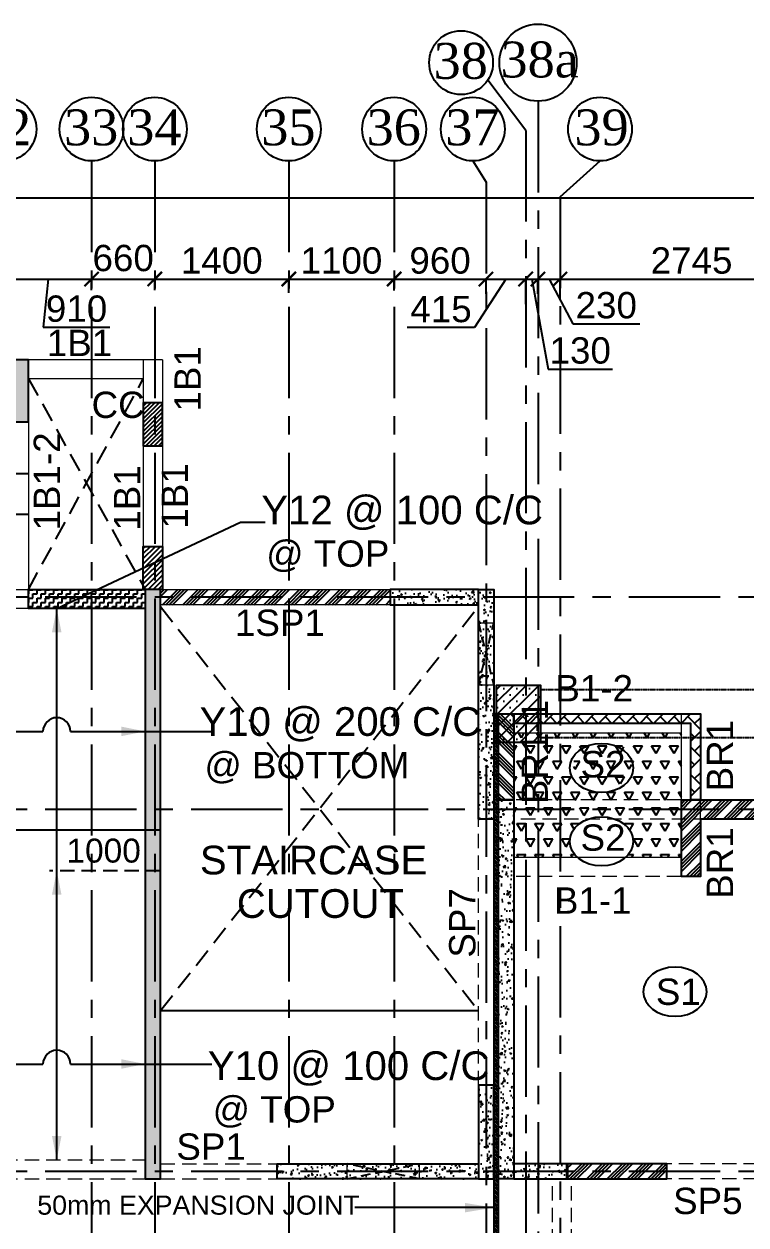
# Model space of a CAD drawing. Header units: inches. Extents: x 278200 to 407749, y -182622 to -96622.
# Drawn here: x 326184 to 333724, y -145534 to -132986 of the extents above; entities that cross this region are included whole.
import ezdxf

# ---------------------------------------------------------------- set-up
doc = ezdxf.new("R2010")
doc.units = ezdxf.units.IN
doc.header["$MEASUREMENT"] = 0
for name, pattern in [('CENTER', [50.8, 31.75, -6.35, 6.35, -6.35]), ('DASHED2', [9.525, 6.35, -3.175]), ('Hidden', [3, 2, -1])]:
    doc.linetypes.add(name, pattern=pattern)
for name, color, linetype in [('1', 8, 'Continuous'), ('160 R.C. WALL HAT', 8, 'Continuous'), ('160 R.C.WALL', 6, 'Continuous'), ('2', 5, 'Continuous'), ('200 R.C. WALL', 8, 'Continuous'), ('200THK R.C WALL HAT', 253, 'Continuous'), ('4', 4, 'Continuous'), ('5', 2, 'Continuous'), ('AR-Column', 40, 'Continuous'), ('AR-Hidden', 251, 'DASHED2'), ('ARROW', 5, 'Continuous'), ('BAL. PARAPET WALL', 4, 'Continuous'), ('BEAM TEXT', 4, 'Continuous'), ('CUTOUT LINE', 2, 'Continuous'), ('DIM', 251, 'Continuous'), ('GIRD CIR', 1, 'Continuous'), ('GIRD TEXT', 4, 'Continuous'), ('GRID', 8, 'CENTER'), ('GRID DIM', 4, 'Continuous'), ('JKEC COL', 6, 'Continuous'), ('JKEC COL HAT', 2, 'Continuous'), ('NON S.WALL HATCH', 8, 'Continuous'), ('NON STRUC R.C.WALL', 6, 'Continuous'), ('NON.STRUC.R.C.WALLS', 1, 'Continuous'), ('PARAPET WALL', 4, 'Continuous'), ('SECOND FLOOR BEAM', 6, 'Continuous'), ('SHEARWALL HATCH', 8, 'Continuous'), ('SLAB ARROW', 5, 'Continuous'), ('SLAB DIS', 32, 'Continuous'), ('SPANRAL BEAM', 3, 'Continuous'), ('SUNKEN', 8, 'Continuous'), ('TEXT-1', 3, 'Continuous')]:
    doc.layers.add(name, color=color, linetype=linetype)
for name, color, linetype, lineweight in [('BEAMS', 3, 'Continuous', 0), ('cutout', 2, 'Continuous', 5), ('SLAB CIR', 1, 'Continuous', 25), ('SLAB REIN', 31, 'Continuous', 0), ('SLAB TXT', 3, 'Continuous', 0), ('text', 4, 'Continuous', 30)]:
    doc.layers.add(name, color=color, linetype=linetype, lineweight=lineweight)
doc.styles.add('T200', font='sanss___.ttf', dxfattribs={"height": 275})
doc.styles.add('T300', font='sanss___.ttf', dxfattribs={"height": 350})
doc.styles.add('T400', font='romantic.ttf')
doc.dimstyles.new('T 300', dxfattribs={"dimtxt": 275, "dimasz": 150, "dimexe": 1, "dimexo": 0, "dimgap": 50, "dimtad": 1, "dimdec": 0, "dimrnd": 5, "dimdsep": 46, "dimtxsty": 'T200', "dimblk": 'ARCHTICK', "dimcen": 2.5, "dimdle": 1, "dimclrd": 5, "dimclre": 253, "dimclrt": 4, "dimadec": 0, "dimazin": 0, "dimtfac": 1, "dimtdec": 0, "dimtmove": 2, "dimatfit": 3, "dimfxl": 0, "dimarcsym": 0})
pattern_1 = [(45, (2626358.34, -262274.72), (-106.066017, 106.066017), []), (45, (2626393.7, -262274.72), (-106.066017, 106.066017), []), (45, (2626429.05, -262274.72), (-106.066017, 106.066017), []), (45, (2626464.41, -262274.72), (-106.066017, 106.066017), [])]
pattern_2 = [(50, (2464819.82, 90702.12), (179.315046, -15.688034), [18.75, -206.25]), (355, (2464819.82, 90702.12), (-34.687833, 188.048033), [15, -165]), (100.451444, (2464834.76, 90700.82), (144.627212, 172.359998), [15.935048, -175.285528]), (46.1842, (2464819.82, 90752.12), (266.810333, -41.37982), [28.125, -309.375]), (96.635635, (2464842.05, 90748.67), (233.665486, 243.52965), [23.902586, -262.92844]), (351.184164, (2464819.82, 90752.12), (233.665486, 243.52965), [22.5, -247.5]), (21, (2464844.82, 90739.62), (149.226763, -100.654723), [18.75, -206.25]), (326, (2464844.82, 90739.62), (60.828833, 181.287511), [15, -165]), (71.451445, (2464857.25, 90731.23), (210.055594, 80.632788), [15.935047, -175.285528]), (37.5, (2464819.816, 90702.12), (3.0399638, 83.2234635), [0, -163, 0, -167.5, 0, -165.625]), (7.5, (2464819.82, 90702.12), (65.7673844, 98.602928), [0, -95.5, 0, -159.25, 0, -63.125]), (327.5, (2464764.066, 90702.12), (133.455609, -5.638718), [0, -62.5, 0, -195, 0, -258.75]), (317.5, (2464739.07, 90702.12), (145.7965423, 25.0262456), [0, -81.25, 0, -129.5, 0, -183.75])]

# ---------------------------------------------------------------- blocks, each defined once
blk = doc.blocks.new('_ARCHTICK')
at = {"color": 0, "linetype": 'ByBlock', "const_width": 0.15}
blk.add_lwpolyline([(-0.5, -0.5), (0.5, 0.5)], dxfattribs=at)
blk = doc.blocks.new('*D681')
at = {"layer": 'Defpoints', "color": 0}
for p in [(366494, -134803), (283426, -135028, 15), (366494, -135028, 15)]:
    blk.add_point(p, dxfattribs=at)
at = {"layer": 'GRID DIM', "color": 5, "lineweight": -2}
blk.add_line((283425, -134803), (366495, -134803), dxfattribs=at)
at = {"layer": 'GRID DIM', "color": 253, "lineweight": -2}
for p, q in [((283426, -135028), (283426, -134802)), ((366494, -135028), (366494, -134802))]:
    blk.add_line(p, q, dxfattribs=at)
at = {"layer": 'GRID DIM', "color": 5, "lineweight": -2, "xscale": 150, "yscale": 150, "zscale": 150, "rotation": 180}
blk.add_blockref('_ARCHTICK', (283426, -134803), dxfattribs=at)
at = {"layer": 'GRID DIM', "color": 5, "lineweight": -2, "xscale": 150, "yscale": 150, "zscale": 150}
blk.add_blockref('_ARCHTICK', (366494, -134803), dxfattribs=at)
at = {"layer": 'GRID DIM', "color": 4, "insert": (324960, -134611), "char_height": 275, "attachment_point": 5, "style": 'T200'}
blk.add_mtext('83070', dxfattribs=at)
blk = doc.blocks.new('*D715')
at = {"layer": 'Defpoints', "color": 0}
for p in [(325979, -135727, 15), (326889, -135651), (326889, -135768, 15)]:
    blk.add_point(p, dxfattribs=at)
at = {"layer": 'GRID DIM', "color": 5, "lineweight": -2}
for p, q in [((325978, -135651), (326890, -135651)), ((326434, -135651), (326384, -136153)), ((326384, -136153), (327081, -136153))]:
    blk.add_line(p, q, dxfattribs=at)
at = {"layer": 'GRID DIM', "color": 253, "lineweight": -2}
for p, q in [((325979, -135727), (325979, -135650)), ((326889, -135768), (326889, -135650))]:
    blk.add_line(p, q, dxfattribs=at)
at = {"layer": 'GRID DIM', "color": 5, "lineweight": -2, "xscale": 150, "yscale": 150, "zscale": 150, "rotation": 180}
blk.add_blockref('_ARCHTICK', (325979, -135651), dxfattribs=at)
at = {"layer": 'GRID DIM', "color": 5, "lineweight": -2, "xscale": 150, "yscale": 150, "zscale": 150}
blk.add_blockref('_ARCHTICK', (326889, -135651), dxfattribs=at)
at = {"layer": 'GRID DIM', "color": 4, "insert": (326732, -135962), "char_height": 275, "attachment_point": 5, "style": 'T200'}
blk.add_mtext('910', dxfattribs=at)
blk = doc.blocks.new('*D716')
at = {"layer": 'Defpoints', "color": 0}
for p in [(326889, -135768, 15), (327549, -135651), (327549, -135768, 15)]:
    blk.add_point(p, dxfattribs=at)
at = {"layer": 'GRID DIM', "color": 5, "lineweight": -2}
blk.add_line((326888, -135651), (327550, -135651), dxfattribs=at)
at = {"layer": 'GRID DIM', "color": 253, "lineweight": -2}
for p, q in [((326889, -135768), (326889, -135650)), ((327549, -135768), (327549, -135650))]:
    blk.add_line(p, q, dxfattribs=at)
at = {"layer": 'GRID DIM', "color": 5, "lineweight": -2, "xscale": 150, "yscale": 150, "zscale": 150, "rotation": 180}
blk.add_blockref('_ARCHTICK', (326889, -135651), dxfattribs=at)
at = {"layer": 'GRID DIM', "color": 5, "lineweight": -2, "xscale": 150, "yscale": 150, "zscale": 150}
blk.add_blockref('_ARCHTICK', (327549, -135651), dxfattribs=at)
at = {"layer": 'GRID DIM', "color": 4, "insert": (327219, -135433), "char_height": 275, "attachment_point": 5, "style": 'T200'}
blk.add_mtext('660', dxfattribs=at)
blk = doc.blocks.new('*D717')
at = {"layer": 'Defpoints', "color": 0}
for p in [(327549, -135768, 15), (328949, -135651), (328949, -135795, 15)]:
    blk.add_point(p, dxfattribs=at)
at = {"layer": 'GRID DIM', "color": 5, "lineweight": -2}
blk.add_line((327548, -135651), (328950, -135651), dxfattribs=at)
at = {"layer": 'GRID DIM', "color": 253, "lineweight": -2}
for p, q in [((327549, -135768), (327549, -135650)), ((328949, -135795), (328949, -135650))]:
    blk.add_line(p, q, dxfattribs=at)
at = {"layer": 'GRID DIM', "color": 5, "lineweight": -2, "xscale": 150, "yscale": 150, "zscale": 150, "rotation": 180}
blk.add_blockref('_ARCHTICK', (327549, -135651), dxfattribs=at)
at = {"layer": 'GRID DIM', "color": 5, "lineweight": -2, "xscale": 150, "yscale": 150, "zscale": 150}
blk.add_blockref('_ARCHTICK', (328949, -135651), dxfattribs=at)
at = {"layer": 'GRID DIM', "color": 4, "insert": (328249, -135459), "char_height": 275, "attachment_point": 5, "style": 'T200'}
blk.add_mtext('1400', dxfattribs=at)
blk = doc.blocks.new('*D718')
at = {"layer": 'Defpoints', "color": 0}
for p in [(330049, -135651), (328949, -135795, 15), (330049, -135771, 15)]:
    blk.add_point(p, dxfattribs=at)
at = {"layer": 'GRID DIM', "color": 5, "lineweight": -2}
blk.add_line((328948, -135651), (330050, -135651), dxfattribs=at)
at = {"layer": 'GRID DIM', "color": 253, "lineweight": -2}
for p, q in [((328949, -135795), (328949, -135650)), ((330049, -135771), (330049, -135650))]:
    blk.add_line(p, q, dxfattribs=at)
at = {"layer": 'GRID DIM', "color": 5, "lineweight": -2, "xscale": 150, "yscale": 150, "zscale": 150, "rotation": 180}
blk.add_blockref('_ARCHTICK', (328949, -135651), dxfattribs=at)
at = {"layer": 'GRID DIM', "color": 5, "lineweight": -2, "xscale": 150, "yscale": 150, "zscale": 150}
blk.add_blockref('_ARCHTICK', (330049, -135651), dxfattribs=at)
at = {"layer": 'GRID DIM', "color": 4, "insert": (329499, -135459), "char_height": 275, "attachment_point": 5, "style": 'T200'}
blk.add_mtext('1100', dxfattribs=at)
blk = doc.blocks.new('*D719')
at = {"layer": 'Defpoints', "color": 0}
for p in [(331009, -135651), (330049, -135771, 15), (331009, -135805, 15)]:
    blk.add_point(p, dxfattribs=at)
at = {"layer": 'GRID DIM', "color": 5, "lineweight": -2}
blk.add_line((330048, -135651), (331010, -135651), dxfattribs=at)
at = {"layer": 'GRID DIM', "color": 253, "lineweight": -2}
for p, q in [((330049, -135771), (330049, -135650)), ((331009, -135805), (331009, -135650))]:
    blk.add_line(p, q, dxfattribs=at)
at = {"layer": 'GRID DIM', "color": 5, "lineweight": -2, "xscale": 150, "yscale": 150, "zscale": 150, "rotation": 180}
blk.add_blockref('_ARCHTICK', (330049, -135651), dxfattribs=at)
at = {"layer": 'GRID DIM', "color": 5, "lineweight": -2, "xscale": 150, "yscale": 150, "zscale": 150}
blk.add_blockref('_ARCHTICK', (331009, -135651), dxfattribs=at)
at = {"layer": 'GRID DIM', "color": 4, "insert": (330529, -135459), "char_height": 275, "attachment_point": 5, "style": 'T200'}
blk.add_mtext('960', dxfattribs=at)
blk = doc.blocks.new('*D720')
at = {"layer": 'Defpoints', "color": 0}
for p in [(331424, -135651), (331009, -135805, 15), (331424, -135914, 15)]:
    blk.add_point(p, dxfattribs=at)
at = {"layer": 'GRID DIM', "color": 5, "lineweight": -2}
for p, q in [((331217, -135651), (330890, -136158)), ((331008, -135651), (331425, -135651)), ((330890, -136158), (330187, -136158))]:
    blk.add_line(p, q, dxfattribs=at)
at = {"layer": 'GRID DIM', "color": 253, "lineweight": -2}
for p, q in [((331009, -135805), (331009, -135650)), ((331424, -135914), (331424, -135650))]:
    blk.add_line(p, q, dxfattribs=at)
at = {"layer": 'GRID DIM', "color": 5, "lineweight": -2, "xscale": 150, "yscale": 150, "zscale": 150, "rotation": 180}
blk.add_blockref('_ARCHTICK', (331009, -135651), dxfattribs=at)
at = {"layer": 'GRID DIM', "color": 5, "lineweight": -2, "xscale": 150, "yscale": 150, "zscale": 150}
blk.add_blockref('_ARCHTICK', (331424, -135651), dxfattribs=at)
at = {"layer": 'GRID DIM', "color": 4, "insert": (330539, -135966), "char_height": 275, "attachment_point": 5, "style": 'T200'}
blk.add_mtext('415', dxfattribs=at)
blk = doc.blocks.new('*D721')
at = {"layer": 'Defpoints', "color": 0}
for p in [(331552, -135651), (331552, -135805, 29), (331424, -135914, 15)]:
    blk.add_point(p, dxfattribs=at)
at = {"layer": 'GRID DIM', "color": 5, "lineweight": -2}
for p, q in [((331423, -135651), (331553, -135651)), ((331488, -135651), (331657, -136591)), ((331657, -136591), (332330, -136591))]:
    blk.add_line(p, q, dxfattribs=at)
at = {"layer": 'GRID DIM', "color": 253, "lineweight": -2}
for p, q in [((331424, -135914), (331424, -135650)), ((331552, -135805), (331552, -135650))]:
    blk.add_line(p, q, dxfattribs=at)
at = {"layer": 'GRID DIM', "color": 5, "lineweight": -2, "xscale": 150, "yscale": 150, "zscale": 150, "rotation": 180}
blk.add_blockref('_ARCHTICK', (331424, -135651), dxfattribs=at)
at = {"layer": 'GRID DIM', "color": 5, "lineweight": -2, "xscale": 150, "yscale": 150, "zscale": 150}
blk.add_blockref('_ARCHTICK', (331552, -135651), dxfattribs=at)
at = {"layer": 'GRID DIM', "color": 4, "insert": (331993, -136399), "char_height": 275, "attachment_point": 5, "style": 'T200'}
blk.add_mtext('130', dxfattribs=at)
blk = doc.blocks.new('*D722')
at = {"layer": 'Defpoints', "color": 0}
for p in [(331782, -135651), (331552, -135805, 29), (331782, -135854, 15)]:
    blk.add_point(p, dxfattribs=at)
at = {"layer": 'GRID DIM', "color": 5, "lineweight": -2}
for p, q in [((331551, -135651), (331783, -135651)), ((331667, -135651), (331916, -136118)), ((331916, -136118), (332615, -136118))]:
    blk.add_line(p, q, dxfattribs=at)
at = {"layer": 'GRID DIM', "color": 253, "lineweight": -2}
for p, q in [((331552, -135805), (331552, -135650)), ((331782, -135854), (331782, -135650))]:
    blk.add_line(p, q, dxfattribs=at)
at = {"layer": 'GRID DIM', "color": 5, "lineweight": -2, "xscale": 150, "yscale": 150, "zscale": 150, "rotation": 180}
blk.add_blockref('_ARCHTICK', (331552, -135651), dxfattribs=at)
at = {"layer": 'GRID DIM', "color": 5, "lineweight": -2, "xscale": 150, "yscale": 150, "zscale": 150}
blk.add_blockref('_ARCHTICK', (331782, -135651), dxfattribs=at)
at = {"layer": 'GRID DIM', "color": 4, "insert": (332265, -135926), "char_height": 275, "attachment_point": 5, "style": 'T200'}
blk.add_mtext('230', dxfattribs=at)
blk = doc.blocks.new('*D723')
at = {"layer": 'Defpoints', "color": 0}
for p in [(334529, -135651), (331782, -135854, 15), (334529, -135777, 15)]:
    blk.add_point(p, dxfattribs=at)
at = {"layer": 'GRID DIM', "color": 5, "lineweight": -2}
blk.add_line((331781, -135651), (334530, -135651), dxfattribs=at)
at = {"layer": 'GRID DIM', "color": 253, "lineweight": -2}
for p, q in [((331782, -135854), (331782, -135650)), ((334529, -135777), (334529, -135650))]:
    blk.add_line(p, q, dxfattribs=at)
at = {"layer": 'GRID DIM', "color": 5, "lineweight": -2, "xscale": 150, "yscale": 150, "zscale": 150, "rotation": 180}
blk.add_blockref('_ARCHTICK', (331782, -135651), dxfattribs=at)
at = {"layer": 'GRID DIM', "color": 5, "lineweight": -2, "xscale": 150, "yscale": 150, "zscale": 150}
blk.add_blockref('_ARCHTICK', (334529, -135651), dxfattribs=at)
at = {"layer": 'GRID DIM', "color": 4, "insert": (333156, -135459), "char_height": 275, "attachment_point": 5, "style": 'T200'}
blk.add_mtext('2745', dxfattribs=at)
blk = doc.blocks.new('A$C02A55DAE')
at = {"layer": 'NON S.WALL HATCH'}
h = blk.add_hatch(dxfattribs=at)
h.set_pattern_fill('SACNCR', color=256, scale=1000)
h.set_pattern_definition([(45, (-132245.64, 75915.45), (-66.29126, 66.29126), []), (45, (-132179.35, 75915.45), (-66.29126, 66.29126), [0, -93.75])])
h.paths.add_polyline_path([(46319, 600), (45859, 600), (45859, 1200), (46319, 1200)])
at = {"layer": 'AR-Column', "color": 4, "elevation": -29}
blk.add_lwpolyline([(46319, 600), (45859, 600), (45859, 1200), (46319, 1200)], close=True, dxfattribs=at)
at = {"layer": 'AR-Hidden', "ltscale": 0.009}
for p, q in [((48955, 1150, -29), (46319, 1150, -29)), ((48955, 650, -29), (46319, 650, -29))]:
    blk.add_line(p, q, dxfattribs=at)

msp = doc.modelspace()

# ---------------------------------------------------------------- hatches: boundary and pattern name
at = {"layer": '160 R.C. WALL HAT'}
h = msp.add_hatch(dxfattribs=at)
h.set_pattern_fill('AR-CONC', color=256, scale=25)
h.set_pattern_definition(pattern_2)
h.paths.add_polyline_path([(327609.2, -138893.8), (327449.2, -138893.8), (327449.3, -145053.7), (327609.3, -145053.7)])
h = msp.add_hatch(dxfattribs=at)
h.set_pattern_fill('AR-CONC', color=256, scale=25)
h.set_pattern_definition([(50, (2464819.82, 90722.12), (179.315046, -15.688034), [18.75, -206.25]), (355, (2464819.82, 90722.12), (-34.687833, 188.048033), [15, -165]), (100.451444, (2464834.76, 90720.82), (144.627212, 172.359998), [15.935048, -175.285528]), (46.1842, (2464819.82, 90772.12), (266.810333, -41.37982), [28.125, -309.375]), (96.635635, (2464842.05, 90768.67), (233.665486, 243.52965), [23.902586, -262.92844]), (351.184164, (2464819.82, 90772.12), (233.665486, 243.52965), [22.5, -247.5]), (21, (2464844.82, 90759.62), (149.226763, -100.654723), [18.75, -206.25]), (326, (2464844.82, 90759.62), (60.828833, 181.287511), [15, -165]), (71.451445, (2464857.25, 90751.23), (210.055594, 80.632788), [15.935047, -175.285528]), (37.5, (2464819.816, 90722.12), (3.0399638, 83.2234635), [0, -163, 0, -167.5, 0, -165.625]), (7.5, (2464819.82, 90722.12), (65.7673844, 98.602928), [0, -95.5, 0, -159.25, 0, -63.125]), (327.5, (2464764.066, 90722.12), (133.455609, -5.638718), [0, -62.5, 0, -195, 0, -258.75]), (317.5, (2464739.07, 90722.12), (145.7965423, 25.0262456), [0, -81.25, 0, -129.5, 0, -183.75])])
h.paths.add_polyline_path([(330929.3, -138893.8), (330009.2, -138893.8), (330009.2, -139053.8), (330929.3, -139053.8)])
h = msp.add_hatch(dxfattribs=at)
h.set_pattern_fill('AR-CONC', color=256, scale=25)
h.set_pattern_definition(pattern_2)
h.paths.add_polyline_path([(330929.3, -141293.7), (331089.3, -141293.7), (331089.3, -138913.8), (330929.3, -138913.8)])
h = msp.add_hatch(dxfattribs=at)
h.set_pattern_fill('AR-CONC', color=256, scale=25)
h.set_pattern_definition(pattern_2)
h.paths.add_polyline_path([(331139.3, -141093.7), (331299.3, -141093.7), (331299.3, -145053.7), (331139.3, -145053.7)])
h = msp.add_hatch(dxfattribs=at)
h.set_pattern_fill('AR-CONC', color=256, scale=25)
h.set_pattern_definition(pattern_2)
h.paths.add_polyline_path([(331089.3, -144073.7), (330929.3, -144073.7), (330929.3, -145053.7), (331089.3, -145053.7)])
h = msp.add_hatch(dxfattribs=at)
h.set_pattern_fill('AR-CONC', color=256, scale=25)
h.set_pattern_definition(pattern_2)
h.paths.add_polyline_path([(328829.1, -144893.7), (328829.1, -145053.7), (330929.3, -145053.7), (330929.3, -144893.7)])
h = msp.add_hatch(dxfattribs=at)
h.set_pattern_fill('AR-CONC', color=256, scale=25)
h.set_pattern_definition(pattern_2)
h.paths.add_polyline_path([(331862.3, -144893.7), (331299.3, -144893.7), (331299.3, -145053.7), (331862.3, -145053.7)])
at = {"layer": '2'}
h = msp.add_hatch(dxfattribs=at)
h.set_pattern_fill('ANSI31', color=1, scale=150, style=0)
h.set_pattern_definition([(135, (369611.67, -21903.515), (13.2582521, 13.2582521), [])])
h.paths.add_polyline_path([(331139.3, -140193.7), (331089.3, -140193.7), (331089.3, -146853.7), (331139.3, -146853.7)])
at = {"layer": '200THK R.C WALL HAT'}
h = msp.add_hatch(dxfattribs=at)
h.set_pattern_fill('ZIGZAG', color=256, scale=350, style=0)
h.set_pattern_definition([(0, (2464819.816, 90702.122), (43.75, 43.75), [43.75, -43.75]), (90, (2464863.566, 90702.122), (-43.75, 43.75), [43.75, -43.75])])
h.paths.add_polyline_path([(326230, -138893.8), (327449.2, -138893.8), (327449.2, -139093.8), (326230, -139093.8)])
at = {"layer": 'BAL. PARAPET WALL'}
h = msp.add_hatch(dxfattribs=at)
h.set_pattern_fill('AR-HBONE', color=256, angle=-90, style=0)
h.set_pattern_definition([(315, (827820.63, 1984864.57), (143.684098, -4e-14), [304.8, -101.6]), (45, (827892.47, 1984792.73), (143.684098, -4e-14), [304.8, -101.6])])
h.paths.add_polyline_path([(331299.3, -140293.7), (331299.3, -140193.7), (333249.3, -140193.7), (333249.3, -141093.7), (333149.3, -141093.7), (333149.3, -140293.7)])
at = {"layer": 'JKEC COL HAT'}
msp.add_hatch(color=256, dxfattribs=at).paths.add_polyline_path([(326031, -137143.8), (326230.6, -137143.8), (326230.6, -136493.8), (326031, -136493.8)])
h = msp.add_hatch(dxfattribs=at)
h.set_pattern_fill('ANSI31', color=8, scale=250, style=0)
h.set_pattern_definition([(45, (0, -35148.784), (-22.097087, 22.097087), [])])
h.paths.add_polyline_path([(327629.1, -137393.8), (327629.1, -136943.8), (327429.1, -136943.8), (327429.1, -137143.8), (327429.1, -137143.8), (327429.1, -137393.8)])
at = {"layer": 'NON STRUC R.C.WALL'}
h = msp.add_hatch(dxfattribs=at)
h.set_pattern_fill('ANSI34', color=1, scale=200)
h.set_pattern_definition([(45, (327629.29, -139053.79), (-106.066, 106.066), []), (45, (327664.64, -139053.79), (-106.066, 106.066), []), (45, (327700, -139053.79), (-106.066, 106.066), []), (45, (327735.35, -139053.79), (-106.066, 106.066), [])])
h.paths.add_polyline_path([(327609.2, -139053.8), (330009.2, -139053.8), (330009.2, -138893.8), (327609.2, -138893.8)])
h = msp.add_hatch(dxfattribs=at)
h.set_pattern_fill('ANSI34', color=1, scale=200)
h.set_pattern_definition([(135, (-1983058.38, -262314.72), (106.066017, 106.066017), []), (135, (-1983093.74, -262314.72), (106.066017, 106.066017), []), (135, (-1983129.09, -262314.72), (106.066017, 106.066017), []), (135, (-1983164.45, -262314.72), (106.066017, 106.066017), [])])
h.paths.add_polyline_path([(331299.3, -141093.7), (331139.3, -141093.7), (331139.3, -140193.7), (331299.3, -140193.7)])
h = msp.add_hatch(dxfattribs=at)
h.set_pattern_fill('ANSI34', color=1, scale=200)
h.set_pattern_definition(pattern_1)
h.paths.add_polyline_path([(334449.3, -141293.7), (333249.3, -141293.7), (333249.3, -141893.7), (333049.3, -141893.7), (333049.3, -141093.7), (334449.3, -141093.7)])
h = msp.add_hatch(dxfattribs=at)
h.set_pattern_fill('ANSI34', color=1, scale=200)
h.set_pattern_definition(pattern_1)
h.paths.add_polyline_path([(332899.3, -144893.7), (331849.3, -144893.7), (331849.3, -145053.7), (332899.3, -145053.7)])
at = {"layer": 'SHEARWALL HATCH'}
h = msp.add_hatch(dxfattribs=at)
h.set_pattern_fill('ANSI31', color=5, scale=300)
h.paths.add_polyline_path([(327629.1, -138893.8), (327429.1, -138893.8), (327429.1, -138443.8), (327629.1, -138443.8)])
at = {"layer": 'SUNKEN'}
h = msp.add_hatch(dxfattribs=at)
h.set_pattern_fill('TRIANG', color=256, scale=500)
h.set_pattern_definition([(60, (2581941.19, -367452.33), (-93.75, 162.379763), [93.75, -93.75]), (120, (2581941.19, -367452.33), (-187.5, 1e-07), [93.75, -93.75]), (0, (2581894.31, -367371.14), (93.75, 162.379763), [93.75, -93.75])])
edge = h.paths.add_edge_path(flags=16)
edge.add_ellipse((332215.3, -140719.4), major_axis=(-331, 0), ratio=0.77685, start_angle=0, end_angle=360)
h.paths.add_polyline_path([(332530.8, -140937.5), (331925.7, -140937.5), (331925.7, -140506.4), (332530.8, -140506.4)], flags=16)
h.paths.add_polyline_path([(332361.5, -141295.3), (332357, -141293.7), (333049.3, -141293.7), (333049.3, -141693.7), (332410.4, -141693.7), (332417.3, -141729.8), (332427.5, -141723.4), (332437.5, -141716.7), (332447, -141709.7), (332456.3, -141702.4), (332465.1, -141694.8), (332473.5, -141686.9), (332481.6, -141678.8), (332489.2, -141670.5), (332496.3, -141661.9), (332503.1, -141653.1), (332509.4, -141644.2), (332515.2, -141635), (332520.5, -141625.6), (332525.4, -141616.1), (332529.7, -141606.5), (332533.6, -141596.7), (332537, -141586.8), (332539.8, -141576.8), (332542.1, -141566.8), (332544, -141556.7), (332545.3, -141546.5), (332546.1, -141536.3), (332546.3, -141526), (332546.1, -141515.8), (332545.3, -141505.6), (332544, -141495.4), (332542.1, -141485.3), (332539.8, -141475.3), (332537, -141465.3), (332533.6, -141455.4), (332529.7, -141445.6), (332525.4, -141436), (332520.5, -141426.5), (332515.2, -141417.1), (332509.4, -141407.9), (332503.1, -141399), (332496.3, -141390.2), (332489.2, -141381.6), (332481.6, -141373.3), (332473.5, -141365.2), (332465.1, -141357.3), (332456.3, -141349.7), (332447, -141342.4), (332437.5, -141335.4), (332427.5, -141328.7), (332417.3, -141322.3), (332406.7, -141316.2), (332395.8, -141310.5), (332384.6, -141305.1), (332373.2, -141300)])
h.paths.add_polyline_path([(331299.3, -141093.7), (331299.3, -140393.7), (333049.3, -140393.7), (333049.3, -141093.7)])
h.paths.add_polyline_path([(331299.3, -141293.7), (331299.3, -141093.7), (333049.3, -141093.7), (333049.3, -141293.7)])
h.paths.add_polyline_path([(331299.3, -141733.7), (331299.3, -141293.7), (332073.7, -141293.7), (332069.2, -141295.3), (332057.5, -141300), (332046, -141305.1), (332034.9, -141310.5), (332024, -141316.2), (332013.4, -141322.3), (332003.1, -141328.7), (331993.2, -141335.4), (331983.6, -141342.4), (331974.4, -141349.7), (331965.6, -141357.3), (331957.1, -141365.2), (331949.1, -141373.3), (331941.5, -141381.6), (331934.3, -141390.2), (331927.6, -141399), (331921.3, -141407.9), (331915.5, -141417.1), (331910.2, -141426.5), (331905.3, -141436), (331900.9, -141445.6), (331897.1, -141455.4), (331893.7, -141465.3), (331890.9, -141475.3), (331888.5, -141485.3), (331886.7, -141495.4), (331885.4, -141505.6), (331884.6, -141515.8), (331884.3, -141526), (331884.6, -141536.3), (331885.4, -141546.5), (331886.7, -141556.7), (331888.5, -141566.8), (331890.9, -141576.8), (331893.7, -141586.8), (331897.1, -141596.7), (331900.9, -141606.5), (331905.3, -141616.1), (331910.2, -141625.6), (331915.5, -141635), (331921.3, -141644.2), (331927.6, -141653.1), (331934.3, -141661.9), (331941.5, -141670.5), (331949.1, -141678.8), (331957.1, -141686.9), (331965.6, -141694.8), (331974.4, -141702.4), (331983.6, -141709.7), (331993.2, -141716.7), (332003.1, -141723.4), (332013.4, -141729.8), (332020.2, -141693.7), (331299.3, -141693.7)])

# ---------------------------------------------------------------- linework, layer by layer
at = {"layer": '1', "linetype": 'Hidden', "ltscale": 100}
for p, q in [((326230, -138893.8, 29.5), (327429.1, -136693.8, 14.7)), ((326230.6, -136693.8, 14.7), (327449.2, -138893.8, 14.7)), ((327609.2, -139073.8, 14.7), (330929.3, -143293.8, 14.7)), ((327609.3, -143293.8, 14.7), (330929.3, -139073.8, 14.7))]:
    msp.add_line(p, q, dxfattribs=at)
at = {"layer": '160 R.C.WALL'}
msp.add_line((330009.2, -138893.8, 14.7), (330009.2, -139053.8, 14.7), dxfattribs=at)
at = {"layer": '160 R.C.WALL', "elevation": 14.7}
for points in [[(327609.2, -138893.8), (327449.2, -138893.8), (327449.3, -145053.7), (327609.3, -145053.7)], [(330009.2, -139053.8), (330929.3, -139053.8), (330929.3, -138893.8), (330009.2, -138893.8)], [(331089.3, -141293.7), (330929.3, -141293.7), (330929.3, -138893.8), (331089.3, -138893.8)], [(331299.3, -145053.7), (331139.3, -145053.7), (331139.3, -141093.7), (331299.3, -141093.7)], [(331089.3, -144073.7), (330929.3, -144073.7), (330929.3, -145053.7), (331089.3, -145053.7)], [(330929.3, -145053.7), (328829.3, -145053.7), (328829.3, -144893.7), (330929.3, -144893.7)], [(331862.3, -144893.7), (331299.3, -144893.7), (331299.3, -145053.7), (331862.3, -145053.7)]]:
    msp.add_lwpolyline(points, close=True, dxfattribs=at)
at = {"layer": '2', "color": 1, "elevation": 14.7}
msp.add_lwpolyline([(331139.3, -140193.7), (331089.3, -140193.7), (331089.3, -146853.7), (331139.3, -146853.7)], close=True, dxfattribs=at)
at = {"layer": '2', "color": 7}
for points in [[(326475.1, -139343.8, 14.7), (326525.1, -139093.8, 14.7), (326575.1, -139343.8, 14.7)], [(327199.3, -140327.1, 14.7), (327449.3, -140377.1, 14.7), (327199.3, -140427.1, 14.7)], [(326475.1, -142083.4, 14.7), (326525.1, -141833.4, 14.7), (326575.1, -142083.4, 14.7)], [(327199.3, -143802.3, 14.7), (327449.3, -143852.3, 14.7), (327199.3, -143902.3, 14.7)], [(326475.1, -144603.7, 14.7), (326525.1, -144853.7, 14.7), (326575.1, -144603.7, 14.7)]]:
    msp.add_solid(points, dxfattribs=at)
at = {"layer": '200 R.C. WALL', "color": 6, "elevation": 14.7}
for points in [[(327629.1, -138893.8), (327429.1, -138893.8), (327429.1, -138443.8), (327629.1, -138443.8)], [(326230, -138893.8), (327449.2, -138893.8), (327449.2, -139093.8), (326230, -139093.8)]]:
    msp.add_lwpolyline(points, close=True, dxfattribs=at)
at = {"layer": '4'}
msp.add_line((327609.3, -143293.8, 14.7), (330929.3, -143293.8, 14.7), dxfattribs=at)
at = {"layer": '5'}
for p, q in [((320229.4, -137682.2, 14.7), (326230, -137682.2, 14.7)), ((323128, -141405.6, 20.7), (327609.3, -141405.6, 20.7))]:
    msp.add_line(p, q, dxfattribs=at)
at = {"layer": '5', "linetype": 'Hidden', "ltscale": 75}
for p, q in [((326230, -138109.9, 14.7), (324630, -138109.9, 14.7)), ((327609.3, -141833.4, 20.7), (326449.3, -141833.4, 20.7))]:
    msp.add_line(p, q, dxfattribs=at)
at = {"layer": 'BAL. PARAPET WALL', "elevation": 14.7}
msp.add_lwpolyline([(331299.3, -140293.7), (331299.3, -140193.7), (333249.3, -140193.7), (333249.3, -141093.7), (333149.3, -141093.7), (333149.3, -140293.7), (331299.3, -140293.7)], dxfattribs=at)
at = {"layer": 'BEAMS', "color": 4, "linetype": 'Continuous', "ltscale": 0.01}
for p, q in [((327629.1, -136493.8, 14.7), (326230, -136493.8, 14.7)), ((327429.1, -136493.8, 14.7), (327429.1, -138443.8, 14.7)), ((327629.1, -136493.8, 14.7), (327629.1, -138443.8, 14.7)), ((327429.1, -136693.8, 14.7), (326230, -136693.8, 14.7)), ((326230, -137143.8, 14.7), (326230, -138893.8, 14.7)), ((327609.2, -138893.8, 14.7), (330009.2, -138893.8, 14.7)), ((327609.2, -139053.8, 14.7), (327609.2, -138893.8, 14.7)), ((330009.2, -139053.8, 14.7), (327609.2, -139053.8, 14.7)), ((331299.3, -140193.7, 14.7), (333249.3, -140193.7, 14.7)), ((333049.3, -141893.7, 14.7), (333049.3, -140193.7, 14.7)), ((333249.3, -141893.7, 14.7), (333249.3, -140193.7, 14.7)), ((331299.3, -140393.7, 14.7), (333049.3, -140393.7, 14.7)), ((334449.3, -141093.7, 14.7), (333049.3, -141093.7, 14.7)), ((331089.3, -144073.7, 14.7), (331089.3, -141293.7, 14.7)), ((333049.3, -141693.7, 14.7), (331299.3, -141693.7, 14.7))]:
    msp.add_line(p, q, dxfattribs=at)
at = {"layer": 'BEAMS', "linetype": 'Hidden', "ltscale": 75}
for p, q in [((320220.7, -138893.8, 14.7), (326230, -138893.8, 14.7)), ((326230, -139093.8, 14.7), (320220.7, -139093.8, 14.7)), ((333049.3, -141093.7, 14.7), (331299.3, -141093.7, 14.7)), ((330929.3, -144073.7, 14.7), (330929.3, -141293.7, 14.7)), ((334449.3, -141293.7, 14.7), (331299.3, -141293.7, 14.7)), ((333049.3, -141893.7, 14.7), (331299.3, -141893.7, 14.7)), ((318990.7, -144853.7, 14.7), (327449.3, -144853.7, 14.7)), ((327609.3, -144893.7, 14.7), (328829.3, -144893.7, 14.7)), ((333849.3, -144893.7, 14.7), (331849.3, -144893.7, 14.7)), ((318990.7, -145053.7, 14.7), (327449.3, -145053.6, 14.7)), ((327609.3, -145053.7, 14.7), (328829.3, -145053.7, 14.7)), ((331702.3, -146853.7, 14.7), (331702.3, -145053.7, 14.7)), ((333849.3, -145053.7, 14.7), (331849.3, -145053.7, 14.7)), ((331902.3, -146853.7, 14.7), (331902.3, -145053.7, 14.7))]:
    msp.add_line(p, q, dxfattribs=at)
at = {"layer": 'cutout'}
msp.add_lwpolyline([(330929.3, -139244), (331089.3, -139244), (331089.3, -139894), (330929.3, -139894)], close=True, dxfattribs=at)
at = {"layer": 'cutout', "elevation": 14.7}
msp.add_lwpolyline([(330309.7, -145053.7), (329559.7, -145053.7), (329559.7, -144893.7), (330309.7, -144893.7)], close=True, dxfattribs=at)
at = {"layer": 'CUTOUT LINE', "linetype": 'Hidden', "ltscale": 50}
for p, q in [((330929.3, -139894), (331089.3, -139244)), ((330929.3, -139244), (331089.3, -139894)), ((329559.7, -145053.7, 14.7), (330309.7, -144893.7, 14.7)), ((330309.7, -145053.7, 14.7), (329559.7, -144893.7, 14.7))]:
    msp.add_line(p, q, dxfattribs=at)
at = {"layer": 'GIRD CIR'}
for centre, radius in [((331552.1, -133389.5, 29.5), 403.2), ((330748.6, -133389.5, 14.7), 333.3), ((325979.3, -134084.2, 14.7), 333.3), ((326889, -134084.2, 14.7), 333.3), ((327549.3, -134084.2, 14.7), 333.3), ((328949, -134084.2, 14.7), 333.3), ((330049, -134084.2, 14.7), 333.3), ((330870.8, -134084.2, 14.7), 333.3), ((332199.9, -134084.2, 14.7), 333.3)]:
    msp.add_circle(centre, radius, dxfattribs=at)
at = {"layer": 'GRID', "ltscale": 30}
for p, q in [((331424.3, -134097.6, 14.7), (331026.4, -133573.7, 14.7)), ((331552.1, -133792.7, 29.5), (331552.1, -165454.1, 29.5)), ((331424.3, -134097.6, 14.7), (331424.3, -165454.1, 14.7)), ((326889, -134417.5, 14.7), (326889, -165454.1, 14.7)), ((327549.3, -134417.5, 14.7), (327549.3, -165454.1, 14.7)), ((328949, -134417.5, 14.7), (328949, -165454.1, 14.7)), ((330049, -134417.5, 14.7), (330049, -165454.1, 14.7)), ((330870.8, -134417.5, 14.7), (331009.3, -134640.3, 14.7)), ((331782.1, -134792.3, 14.7), (332199.9, -134417.5, 14.7)), ((331009.3, -134640.3, 14.7), (331009.3, -165454.1, 14.7)), ((331782.1, -134792.3, 14.7), (331782.1, -165454.1, 14.7)), ((366982.1, -138973.8, 14.7), (280837.7, -138973.8, 14.7)), ((366982.1, -141193.7, 14.7), (280837.7, -141193.7, 14.7)), ((366982.1, -144973.7, 14.7), (280837.7, -144973.7, 14.7))]:
    msp.add_line(p, q, dxfattribs=at)
at = {"layer": 'JKEC COL', "elevation": 14.7}
msp.add_lwpolyline([(326031, -137143.8), (326230.6, -137143.8), (326230.6, -136493.8), (326031, -136493.8)], close=True, dxfattribs=at)
msp.add_lwpolyline([(327629.1, -137393.8), (327629.1, -136943.8), (327429.1, -136943.8), (327429.1, -137143.8), (327429.1, -137143.8), (327429.1, -137393.8), (327629.1, -137393.8)], dxfattribs=at)
at = {"layer": 'NON.STRUC.R.C.WALLS', "elevation": 14.7}
for points in [[(331299.3, -141093.7), (331139.3, -141093.7), (331139.3, -140193.7), (331299.3, -140193.7)], [(332899.3, -144893.7), (331849.3, -144893.7), (331849.3, -145053.7), (332899.3, -145053.7)]]:
    msp.add_lwpolyline(points, close=True, dxfattribs=at)
msp.add_lwpolyline([(334449.3, -141293.7), (333249.3, -141293.7), (333249.3, -141893.7), (333049.3, -141893.7), (333049.3, -141093.7), (334449.3, -141093.7)], dxfattribs=at)
at = {"layer": 'PARAPET WALL'}
msp.add_line((333249.3, -141893.7, 14.7), (333049.3, -141893.7, 14.7), dxfattribs=at)
at = {"layer": 'SLAB ARROW'}
for p, q in [((326525.1, -144853.7, 14.7), (326525.1, -139093.8, 14.7)), ((324644.6, -140377.1, 32.6), (326381.7, -140377.1, 21.5)), ((326668.4, -140377.1, 19.7), (327449.3, -140377.1, 14.7)), ((327449.3, -140377.1, 14.7), (328145.7, -140377.1, 14.7)), ((324644.7, -143852.4, 32.6), (326381.7, -143852.3, 21.5)), ((326668.5, -143852.3, 19.7), (327449.3, -143852.3, 14.7)), ((327449.3, -143852.3, 14.7), (328145.7, -143852.3, 14.7))]:
    msp.add_line(p, q, dxfattribs=at)
at = {"layer": 'SLAB ARROW', "elevation": 14.7}
msp.add_lwpolyline([(326525.1, -139093.8), (328445.5, -138192.3), (328704, -138192.3)], dxfattribs=at)
at = {"layer": 'SLAB ARROW'}
for centre in [(326525.1, -140377.1, 33.5), (326525.1, -143852.4, 33.5)]:
    msp.add_arc(centre, 143.4, 0.00889, 179.99229, dxfattribs=at)
at = {"layer": 'SLAB CIR'}
for centre in [(332215.3, -140759.4, -0.7), (332215.3, -141526, -0.7)]:
    msp.add_ellipse(centre, major_axis=(-331, 0), ratio=0.77685, dxfattribs=at)
at = {"layer": 'SLAB CIR', "extrusion": (0, 0, -1)}
msp.add_ellipse((332983.1, -143096.8, -0.7), major_axis=(331, 0), ratio=0.77685, dxfattribs=at)

# ---------------------------------------------------------------- block references
at = {"layer": 'DIM', "color": 1}
msp.add_blockref('A$C02A55DAE', (285260.7, -141093.7, 29.5), dxfattribs=at)

# ---------------------------------------------------------------- texts
at = {"layer": 'BEAM TEXT', "style": 'T300'}
for s, p in [('B1-2', (331733.1, -140063.7)), ('B1-1', (331718.1, -142281.9))]:
    msp.add_text(s, height=275, dxfattribs=at).set_placement(p)
for s, p in [('BR1-1', (331654.8, -141137.2)), ('BR1', (333589.2, -141003.8)), ('BR1', (333589.2, -142126.1))]:
    msp.add_text(s, height=275, rotation=90, dxfattribs=at).set_placement(p)
at = {"layer": 'GIRD TEXT', "ltscale": 7, "style": 'T400'}
for s, p in [('38', (330461.6, -133558.8)), ('38a', (331160.3, -133544.4)), ('32', (325692.3, -134253.5)), ('33', (326602, -134253.5)), ('34', (327262.3, -134253.5)), ('35', (328662, -134253.5)), ('36', (329762, -134253.5)), ('37', (330583.8, -134253.5)), ('39', (331932.9, -134253.5))]:
    msp.add_text(s, height=375, dxfattribs=at).set_placement(p)
at = {"layer": 'SECOND FLOOR BEAM', "style": 'T300'}
msp.add_text('1B1', height=275, dxfattribs=at).set_placement((326421.5, -136455.8))
for s, p in [('1B1', (328030, -137035.3)), ('1B1-2', (326559.6, -138277.7)), ('1B1', (327397.5, -138280)), ('1B1', (327896.2, -138258.9))]:
    msp.add_text(s, height=275, rotation=90, dxfattribs=at).set_placement(p)
at = {"layer": 'SLAB DIS', "style": 'T200'}
msp.add_text('1000', height=250, dxfattribs=at).set_placement((326626.7, -141747.8))
at = {"layer": 'SLAB REIN', "color": 3, "style": 'T200'}
for s, p in [('Y12 @ 100 C/C', (328662.2, -138213.9)), ('Y10 @ 200 C/C', (328017.1, -140424.2)), ('Y10 @ 100 C/C', (328103.3, -144019.9))]:
    msp.add_text(s, height=300, dxfattribs=at).set_placement(p)
at = {"layer": 'SLAB REIN', "color": 30, "style": 'T200'}
for s, p in [('@ TOP', (328713.3, -138657.6)), ('@ BOTTOM', (328068.2, -140867.9)), ('@ TOP', (328154.3, -144463.6))]:
    msp.add_text(s, height=275, dxfattribs=at).set_placement(p)
at = {"layer": 'SLAB TXT', "style": 'T300'}
for s, p in [('S2', (331996.4, -140857.4)), ('S2', (331996.4, -141624)), ('S1', (332782.7, -143234.8))]:
    msp.add_text(s, height=275, dxfattribs=at).set_placement(p)
at = {"layer": 'SPANRAL BEAM', "style": 'T300'}
for s, p in [('1SP1', (328386.6, -139379.3)), ('SP1', (327774.8, -144852.9)), ('SP5', (332963, -145420.1))]:
    msp.add_text(s, height=275, dxfattribs=at).set_placement(p)
msp.add_text('SP7', height=275, rotation=90, dxfattribs=at).set_placement((330898.6, -142741.2))
at = {"layer": 'text', "color": 30, "style": 'T300'}
for s, p in [('STAIRCASE', (328020.5, -141871.4)), ('CUTOUT', (328405.9, -142325.5))]:
    msp.add_text(s, height=300, dxfattribs=at).set_placement(p)
at = {"layer": 'TEXT-1', "color": 30, "style": 'T300'}
msp.add_text('CC', height=275, dxfattribs=at).set_placement((326889, -137102.5))
at = {"layer": 'TEXT-1', "style": 'T200'}
msp.add_text('50mm EXPANSION JOINT', height=200, dxfattribs=at).set_placement((326321.9, -145426.7))

# ---------------------------------------------------------------- dimensions: what is measured, and where the dimension line sits
at = {"layer": 'GRID DIM'}
for base, p1, p2, picture, middle in [((366494.3, -134803.2), (283425.7, -135027.9, 14.7), (366494.3, -135027.9, 14.7), '*D681', (324960, -134611.4)), ((327549.3, -135650.6), (326889, -135767.8, 14.7), (327549.3, -135767.8, 14.7), '*D716', (327219.1, -135432.8)), ((328949, -135650.6), (327549.3, -135767.8, 14.7), (328949, -135795.3, 14.7), '*D717', (328249.1, -135459)), ((330049, -135650.6), (328949, -135795.3, 14.7), (330049, -135770.8, 14.7), '*D718', (329499, -135459)), ((331009.3, -135650.6), (330049, -135770.8, 14.7), (331009.3, -135804.8, 14.7), '*D719', (330529.1, -135458.8)), ((334529.3, -135650.6), (331782.1, -135854, 14.7), (334529.3, -135777.3, 14.7), '*D723', (333155.7, -135459))]:
    dim = msp.add_linear_dim(base=base, p1=p1, p2=p2, dimstyle='T 300', dxfattribs=at)
    dim.commit()
    dim.dimension.update_dxf_attribs({"geometry": picture, "text_midpoint": middle})
for base, p1, p2, picture, middle in [((326889, -135650.6), (325979.3, -135726.8, 14.7), (326889, -135767.8, 14.7), '*D715', (326434.1, -136153.4)), ((331424.3, -135650.6), (331009.3, -135804.8, 14.7), (331424.3, -135913.7, 14.7), '*D720', (330840.1, -136157.8)), ((331552.1, -135650.6), (331424.3, -135913.7, 14.7), (331552.1, -135804.8, 29.5), '*D721', (331707.3, -136590.8)), ((331782.1, -135650.6), (331552.1, -135804.8, 29.5), (331782.1, -135854, 14.7), '*D722', (331966.3, -136117.6))]:
    dim = msp.add_linear_dim(base=base, p1=p1, p2=p2, dimstyle='T 300', override={"dimtmove": 1}, dxfattribs=at)
    dim.commit()
    dim.dimension.update_dxf_attribs({"geometry": picture, "text_midpoint": middle, "dimtype": 160})

# ---------------------------------------------------------------- leaders
at = {"layer": 'ARROW'}
msp.add_leader([(331089.3, -145353.2, 14.7), (329639.6, -145353.2, 14.7)], dimstyle='T 300', override={"dimasz": 300, "dimgap": 50, "dimtad": 0}, dxfattribs=at)

doc.saveas('drawing.dxf')
